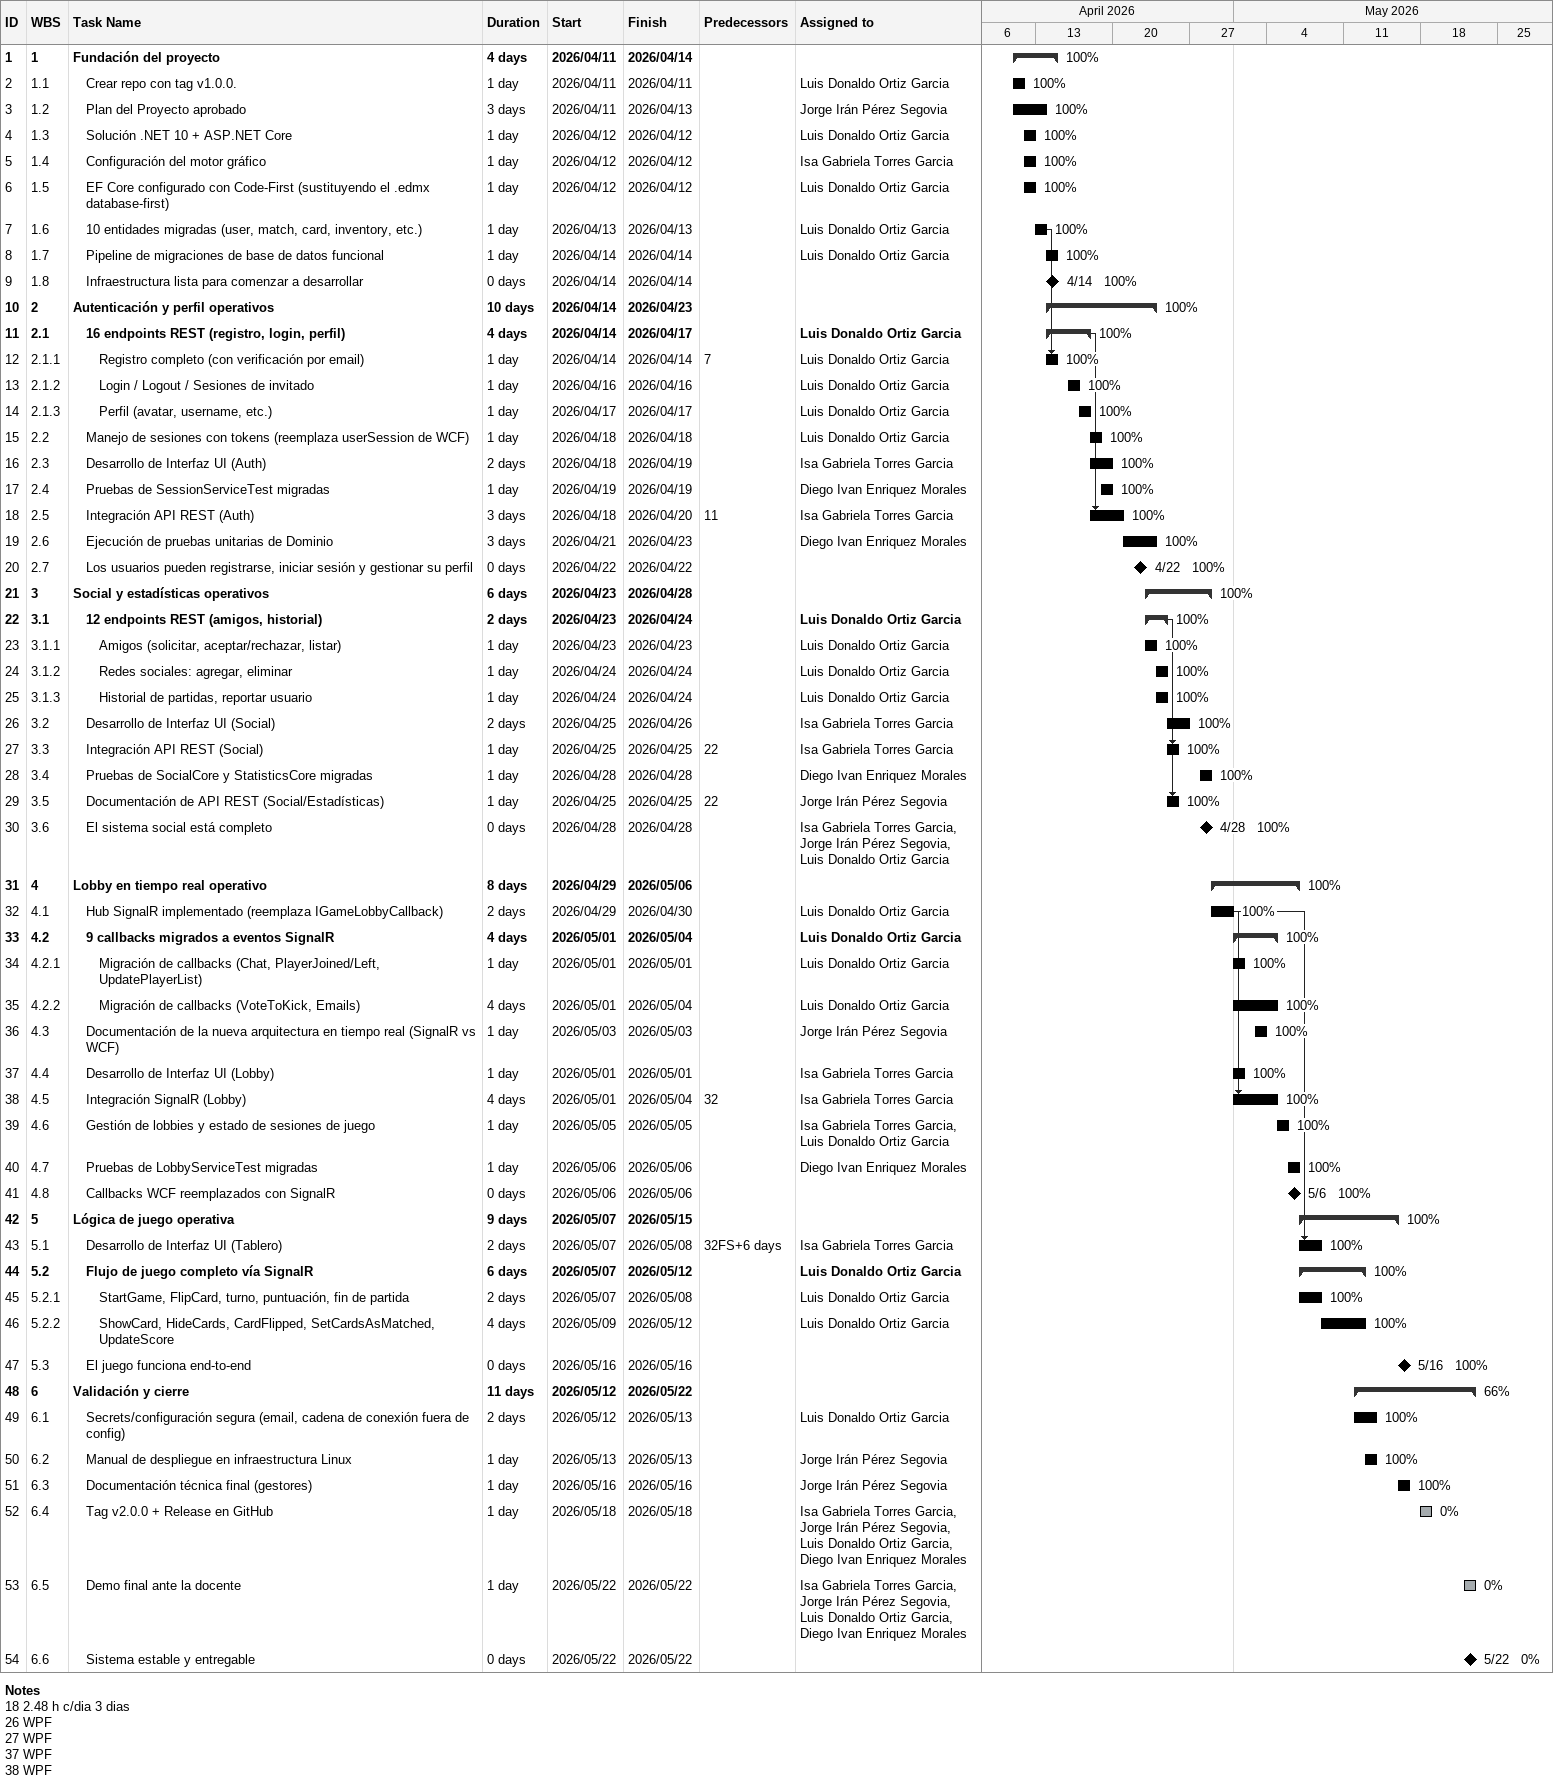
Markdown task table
| ID | WBS | Task | Duration | Start | Finish | Predecessors | Resources | % complete |
|---|---|---|---|---|---|---|---|---|
| 1 | 1 | **Fundación del proyecto** | 4d | 2026-04-11 | 2026-04-14 |  |  | 100 |
| 2 | 1.1 | Crear repo con tag v1.0.0. | 1d | 2026-04-11 | 2026-04-11 |  | Luis Donaldo Ortiz Garcia | 100 |
| 3 | 1.2 | Plan del Proyecto aprobado | 3d | 2026-04-11 | 2026-04-13 |  | Jorge Irán Pérez Segovia | 100 |
| 4 | 1.3 | Solución .NET 10 + ASP.NET Core | 1d | 2026-04-12 | 2026-04-12 |  | Luis Donaldo Ortiz Garcia | 100 |
| 5 | 1.4 | Configuración del motor gráfico | 1d | 2026-04-12 | 2026-04-12 |  | Isa Gabriela Torres Garcia | 100 |
| 6 | 1.5 | EF Core configurado con Code-First (sustituyendo el .edmx database-first) | 1d | 2026-04-12 | 2026-04-12 |  | Luis Donaldo Ortiz Garcia | 100 |
| 7 | 1.6 | 10 entidades migradas (user, match, card, inventory, etc.) | 1d | 2026-04-13 | 2026-04-13 |  | Luis Donaldo Ortiz Garcia | 100 |
| 8 | 1.7 | Pipeline de migraciones de base de datos funcional | 1d | 2026-04-14 | 2026-04-14 |  | Luis Donaldo Ortiz Garcia | 100 |
| 9 | 1.8 | Infraestructura lista para comenzar a desarrollar | 0d | 2026-04-14 | 2026-04-14 |  |  | 100 |
| 10 | 2 | **Autenticación y perfil operativos** | 10d | 2026-04-14 | 2026-04-23 |  |  | 100 |
| 11 | 2.1 | **16 endpoints REST (registro, login, perfil)** | 4d | 2026-04-14 | 2026-04-17 |  | Luis Donaldo Ortiz Garcia | 100 |
| 12 | 2.1.1 | Registro completo (con verificación por email) | 1d | 2026-04-14 | 2026-04-14 | 7 | Luis Donaldo Ortiz Garcia | 100 |
| 13 | 2.1.2 | Login / Logout / Sesiones de invitado | 1d | 2026-04-16 | 2026-04-16 |  | Luis Donaldo Ortiz Garcia | 100 |
| 14 | 2.1.3 | Perfil (avatar, username, etc.) | 1d | 2026-04-17 | 2026-04-17 |  | Luis Donaldo Ortiz Garcia | 100 |
| 15 | 2.2 | Manejo de sesiones con tokens (reemplaza userSession de WCF) | 1d | 2026-04-18 | 2026-04-18 |  | Luis Donaldo Ortiz Garcia | 100 |
| 16 | 2.3 | Desarrollo de Interfaz UI (Auth) | 2d | 2026-04-18 | 2026-04-19 |  | Isa Gabriela Torres Garcia | 100 |
| 17 | 2.4 | Pruebas de SessionServiceTest migradas | 1d | 2026-04-19 | 2026-04-19 |  | Diego Ivan Enriquez Morales | 100 |
| 18 | 2.5 | Integración API REST (Auth) | 3d | 2026-04-18 | 2026-04-20 | 11 | Isa Gabriela Torres Garcia | 100 |
| 19 | 2.6 | Ejecución de pruebas unitarias de Dominio | 3d | 2026-04-21 | 2026-04-23 |  | Diego Ivan Enriquez Morales | 100 |
| 20 | 2.7 | Los usuarios pueden registrarse, iniciar sesión y gestionar su perfil | 0d | 2026-04-22 | 2026-04-22 |  |  | 100 |
| 21 | 3 | **Social y estadísticas operativos** | 6d | 2026-04-23 | 2026-04-28 |  |  | 100 |
| 22 | 3.1 | **12 endpoints REST (amigos, historial)** | 2d | 2026-04-23 | 2026-04-24 |  | Luis Donaldo Ortiz Garcia | 100 |
| 23 | 3.1.1 | Amigos (solicitar, aceptar/rechazar, listar) | 1d | 2026-04-23 | 2026-04-23 |  | Luis Donaldo Ortiz Garcia | 100 |
| 24 | 3.1.2 | Redes sociales: agregar, eliminar | 1d | 2026-04-24 | 2026-04-24 |  | Luis Donaldo Ortiz Garcia | 100 |
| 25 | 3.1.3 | Historial de partidas, reportar usuario | 1d | 2026-04-24 | 2026-04-24 |  | Luis Donaldo Ortiz Garcia | 100 |
| 26 | 3.2 | Desarrollo de Interfaz UI (Social) | 2d | 2026-04-25 | 2026-04-26 |  | Isa Gabriela Torres Garcia | 100 |
| 27 | 3.3 | Integración API REST (Social) | 1d | 2026-04-25 | 2026-04-25 | 22 | Isa Gabriela Torres Garcia | 100 |
| 28 | 3.4 | Pruebas de SocialCore y StatisticsCore migradas | 1d | 2026-04-28 | 2026-04-28 |  | Diego Ivan Enriquez Morales | 100 |
| 29 | 3.5 | Documentación de API REST (Social/Estadísticas) | 1d | 2026-04-25 | 2026-04-25 | 22 | Jorge Irán Pérez Segovia | 100 |
| 30 | 3.6 | El sistema social está completo | 0d | 2026-04-28 | 2026-04-28 |  | Isa Gabriela Torres Garcia, Jorge Irán Pérez Segovia, Luis Donaldo Ortiz Garcia | 100 |
| 31 | 4 | **Lobby en tiempo real operativo** | 8d | 2026-04-29 | 2026-05-06 |  |  | 100 |
| 32 | 4.1 | Hub SignalR implementado (reemplaza IGameLobbyCallback) | 2d | 2026-04-29 | 2026-04-30 |  | Luis Donaldo Ortiz Garcia | 100 |
| 33 | 4.2 | **9 callbacks migrados a eventos SignalR** | 4d | 2026-05-01 | 2026-05-04 |  | Luis Donaldo Ortiz Garcia | 100 |
| 34 | 4.2.1 | Migración de callbacks (Chat, PlayerJoined/Left, UpdatePlayerList) | 1d | 2026-05-01 | 2026-05-01 |  | Luis Donaldo Ortiz Garcia | 100 |
| 35 | 4.2.2 | Migración de callbacks (VoteToKick, Emails) | 4d | 2026-05-01 | 2026-05-04 |  | Luis Donaldo Ortiz Garcia | 100 |
| 36 | 4.3 | Documentación de la nueva arquitectura en tiempo real (SignalR vs WCF) | 1d | 2026-05-03 | 2026-05-03 |  | Jorge Irán Pérez Segovia | 100 |
| 37 | 4.4 | Desarrollo de Interfaz UI (Lobby) | 1d | 2026-05-01 | 2026-05-01 |  | Isa Gabriela Torres Garcia | 100 |
| 38 | 4.5 | Integración SignalR (Lobby) | 4d | 2026-05-01 | 2026-05-04 | 32 | Isa Gabriela Torres Garcia | 100 |
| 39 | 4.6 | Gestión de lobbies y estado de sesiones de juego | 1d | 2026-05-05 | 2026-05-05 |  | Isa Gabriela Torres Garcia, Luis Donaldo Ortiz Garcia | 100 |
| 40 | 4.7 | Pruebas de LobbyServiceTest migradas | 1d | 2026-05-06 | 2026-05-06 |  | Diego Ivan Enriquez Morales | 100 |
| 41 | 4.8 | Callbacks WCF reemplazados con SignalR | 0d | 2026-05-06 | 2026-05-06 |  |  | 100 |
| 42 | 5 | **Lógica de juego operativa** | 9d | 2026-05-07 | 2026-05-15 |  |  | 100 |
| 43 | 5.1 | Desarrollo de Interfaz UI (Tablero) | 2d | 2026-05-07 | 2026-05-08 | 32FS+6d | Isa Gabriela Torres Garcia | 100 |
| 44 | 5.2 | **Flujo de juego completo vía SignalR** | 6d | 2026-05-07 | 2026-05-12 |  | Luis Donaldo Ortiz Garcia | 100 |
| 45 | 5.2.1 | StartGame, FlipCard, turno, puntuación, fin de partida | 2d | 2026-05-07 | 2026-05-08 |  | Luis Donaldo Ortiz Garcia | 100 |
| 46 | 5.2.2 | ShowCard, HideCards, CardFlipped, SetCardsAsMatched, UpdateScore | 4d | 2026-05-09 | 2026-05-12 |  | Luis Donaldo Ortiz Garcia | 100 |
| 47 | 5.3 | El juego funciona end-to-end | 0d | 2026-05-16 | 2026-05-16 |  |  | 100 |
| 48 | 6 | **Validación y cierre** | 11d | 2026-05-12 | 2026-05-22 |  |  | 66 |
| 49 | 6.1 | Secrets/configuración segura (email, cadena de conexión fuera de config) | 2d | 2026-05-12 | 2026-05-13 |  | Luis Donaldo Ortiz Garcia | 100 |
| 50 | 6.2 | Manual de despliegue en infraestructura Linux | 1d | 2026-05-13 | 2026-05-13 |  | Jorge Irán Pérez Segovia | 100 |
| 51 | 6.3 | Documentación técnica final (gestores) | 1d | 2026-05-16 | 2026-05-16 |  | Jorge Irán Pérez Segovia | 100 |
| 52 | 6.4 | Tag v2.0.0 + Release en GitHub | 1d | 2026-05-18 | 2026-05-18 |  | Isa Gabriela Torres Garcia, Jorge Irán Pérez Segovia, Luis Donaldo Ortiz Garcia, Diego Ivan Enriquez Morales | 0 |
| 53 | 6.5 | Demo final ante la docente | 1d | 2026-05-22 | 2026-05-22 |  | Isa Gabriela Torres Garcia, Jorge Irán Pérez Segovia, Luis Donaldo Ortiz Garcia, Diego Ivan Enriquez Morales | 0 |
| 54 | 6.6 | Sistema estable y entregable | 0d | 2026-05-22 | 2026-05-22 |  |  | 0 |

Notes
- 18: 2.48 h c/dia 3 dias
- 26: WPF
- 27: WPF
- 37: WPF
- 38: WPF
